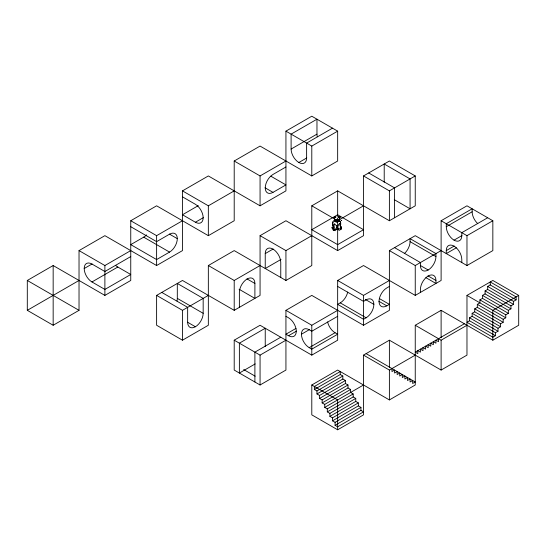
<?xml version="1.0" encoding="UTF-8"?>
<svg xmlns="http://www.w3.org/2000/svg" width="546" height="546" viewBox="0 0 546 546"><rect width="100%" height="100%" fill="white"/><g stroke="black" fill="none" stroke-linecap="round" stroke-linejoin="round"><path stroke-width="0.82" d="M338.254 219.253L338.022 219.888L337.339 218.953L336.93 220.372L338.09 220.325L338.745 219.315L338.725 219.779M333.203 228.016L333.149 230.112M341.223 229.02C341.632 230.002 339.919 225.382 341.134 228.61M338.889 217.008L340.158 216.707L339.653 217.663L338.616 216.878L340.035 216.639M334.445 230.316L333.517 229.818L334.227 227.914M339.967 216.653L339.25 216.769M339.796 223.273L337.96 225.464L337.858 228.569L338.22 229.784L338.711 229.852M340.991 227.791L341.243 228.419L340.567 227.279M340.602 224.235L340.404 225.355L340.445 223.628M337.182 220.441C337.442 221.922 334.937 221.56 334.637 220.912M334.834 219.437C335.879 219.512 337.291 220.359 338.424 219.901M333.067 229.422C333.49 226.44 332.76 230.125 332.992 228.59M338.349 220.004C337.517 217.574 337.421 219.553 336.152 219.983M337.865 220.372L337.319 220.652M340.486 224.925L340.636 224.583M340.608 224.788L340.656 222.652L339.987 221.191A11.773 9.746 78.2 0 0 339.871 221.021M332.657 224.01L332.794 225.573L332.555 223.253M339.94 223.56L339.933 225.826M334.343 218.195C332.753 216.407 336.998 217.267 334.766 217.342C333.845 219.158 333.783 216.045 335.374 217.076M339.489 219.431L339.667 218.953L338.923 219.512M332.637 222.829L332.923 221.901M336.65 227.791L335.783 228.972L336.131 229.736M334.323 218.168L335.312 217.369M336.711 219.403L336.65 219.792M341.277 227.116L340.438 226.385L341.291 226.706M332.514 225.048L333.859 227.586L332.678 227.17L331.893 228.057M333.285 228.003L333.121 228.569L333.087 228.078M332.616 227.525L332.5 227.15M339.817 219.294L339.967 218.83M334.104 217.322L335.019 217.192M339.83 216.516L340.192 216.905L339.728 217.567M340.581 224.686L340.793 224.215M340.492 224.072L340.745 223.56M338.889 219.649L338.588 219.813M335.039 219.608C335.428 222.024 334.282 220.236 336.022 219.642M341.346 228.931L340.909 229.334M337.797 219.199L337.496 219.581L337.135 219.267M333.674 229.409L334.22 229.504M339.537 219.151C340.417 221.519 336.432 222.857 334.903 221.287M340.138 216.96L339.776 217.451M334.2 224.133L334.022 226.419M336.329 220.038L335.988 219.867M337.039 219.383C336.179 219.239 337.476 220.345 336.609 219.901L336.698 220.168M339.046 219.355L339.38 219.007M340.499 229.62L340.772 228.89L340.349 228.89M331.879 227.648L332.678 227.17M334.63 219.901L333.231 221.26A11.807 11.207 -84.8 0 0 332.93 221.901M339.196 220.891L338.336 221.287L337.762 220.598M338.356 221.355L336.527 221.54M27.3 280.467L53.16 265.533L104.887 295.4L130.753 280.467L130.753 220.741L156.613 205.808L208.34 235.667L234.207 220.741L234.207 161.009L260.067 146.075L311.793 175.942L337.66 161.009L337.66 131.149L311.793 116.216L285.933 131.149L285.933 190.875L260.067 205.808L208.34 175.942L182.48 190.875L182.48 250.6L156.613 265.533L104.887 235.667L79.027 250.6L79.027 310.333L53.16 325.259L27.3 310.333L27.3 280.467L79.027 310.333M115.684 265.452A10.975 6.334 60 0 0 117.82 267.028L130.753 274.495L104.887 289.428L91.96 281.961A10.975 6.334 60 0 1 84.2 268.523L92.103 263.957M291.107 149.065L316.967 134.132L316.967 119.199L291.107 134.132L291.107 149.065A10.975 6.334 60 0 0 298.86 162.503L306.763 157.944M146.54 234.882A10.975 6.334 -60 0 1 143.687 237.162L130.753 244.628L156.613 259.562L169.547 252.095A10.975 6.334 -60 0 0 177.307 238.657A10.975 6.334 -60 0 0 169.547 234.179L156.613 241.646L130.753 226.713M198.287 205.637L182.48 214.762L195.413 222.229L203.31 217.67M332.487 128.16L306.62 143.093L306.62 158.026A10.975 6.334 60 0 1 298.86 162.503M27.3 310.333L79.027 280.467M79.027 250.6L104.887 265.533L130.753 250.6M130.753 220.741L156.613 235.667L182.48 220.741M182.48 190.875L208.34 205.808L234.207 190.875M234.207 161.009L260.067 175.942L285.933 161.009M285.933 131.149L311.793 146.075L337.66 131.149M130.753 256.572L104.887 271.505L91.96 264.039A10.975 6.334 60 0 0 84.2 268.523M285.933 166.98L273 174.447A10.975 6.334 -60 0 0 265.24 187.885A10.975 6.334 -60 0 0 273 192.369L285.933 184.903L270.843 176.194M91.96 281.961L117.82 267.028M156.613 295.4L182.48 280.467L234.207 310.333L260.067 295.4L260.067 235.667L285.933 220.741L337.66 250.6L363.52 235.667L363.52 175.942L389.387 161.009L415.247 175.942L415.247 205.808L389.387 220.741L337.66 190.875L311.793 205.808L311.793 265.533L285.933 280.467L234.207 250.6L208.34 265.533L208.34 325.259L182.48 340.192L156.613 325.259L156.613 295.4L182.48 310.333L208.34 295.4M281.047 259.398L265.24 268.523L265.24 253.59L273.143 249.024M208.34 265.533L234.207 280.467L260.067 265.533M260.067 235.667L285.933 250.6L311.793 235.667M311.793 205.808L337.66 220.741L363.52 205.808M363.52 175.942L389.387 190.875L415.247 175.942M234.207 340.192L260.067 325.259L311.793 355.125L337.66 340.192L337.66 280.467L363.52 265.533L415.247 295.4L441.113 280.467L441.113 220.741L466.973 205.808L492.84 220.741L492.84 250.6L466.973 265.533L415.247 235.667L389.387 250.6L389.387 310.333L363.52 325.259L311.793 295.4L285.933 310.333L285.933 370.058L260.067 384.991L234.207 370.058L234.207 340.192L260.067 355.125L285.933 340.192M446.28 226.713L472.147 211.78L472.147 208.79L446.28 223.724L446.28 226.713A10.975 6.334 60 0 0 454.04 240.151L461.943 235.585M280.76 337.21L254.893 352.136L254.893 382.002M295.987 328.412L285.933 334.22L288.52 335.715L296.423 331.149M347.706 292.062A10.975 6.334 -60 0 1 340.247 302.866L337.66 304.354L363.52 319.287L366.107 317.799A10.975 6.334 -60 0 0 373.867 304.354A10.975 6.334 -60 0 0 366.107 299.877L363.52 301.372L337.66 286.438M487.667 217.752L461.8 232.685L461.8 235.667A10.975 6.334 60 0 1 454.04 240.151M285.933 310.333L311.793 325.259L337.66 310.333M337.66 280.467L363.52 295.4L389.387 280.467M389.387 250.6L415.247 265.533L441.113 250.6M441.113 220.741L466.973 235.667L492.84 220.741M327.614 321.928A10.975 6.334 60 0 0 335.073 332.726L337.66 334.22L311.793 349.153L309.207 347.659A10.975 6.334 60 0 1 301.447 334.22L309.35 329.661M456.34 247.782L446.28 253.59L446.28 250.6L454.183 246.041M255.18 363.923L239.38 373.048L239.38 343.181L265.24 328.248L265.24 346.498M337.66 316.305L311.793 331.238L309.207 329.743A10.975 6.334 60 0 0 301.447 334.22M389.387 286.438L386.8 287.933A10.975 6.334 -60 0 0 379.04 301.372A10.975 6.334 -60 0 0 386.8 305.849L389.387 304.354L379.327 298.553M309.207 347.659L335.073 332.726M311.793 384.991L337.66 370.058L389.387 399.925L415.247 384.991L415.247 325.259L441.113 310.333L492.84 340.192L518.7 325.259L518.7 295.4L492.84 280.467L466.973 295.4L466.973 355.125L441.113 370.058L389.387 340.192L363.52 355.125L363.52 414.851L337.66 429.784L311.793 414.851L311.793 384.991L337.66 399.925L337.66 429.784M487.667 286.438L513.527 301.372L513.527 304.354L487.667 289.428L487.667 286.438L490.253 284.944L516.113 299.877L516.113 296.894L490.253 281.961L490.253 284.944M340.247 374.536L340.247 371.553L314.38 386.479L314.38 389.469L340.247 374.536L342.833 376.03L342.833 379.02L316.967 393.946L316.967 390.963L342.833 376.03M485.08 290.916L510.94 305.849L510.94 308.838L485.08 293.905L485.08 290.916L487.667 289.428M482.493 295.4L508.353 310.333L508.353 313.315L482.493 298.382L482.493 295.4L485.08 293.905M477.32 304.354L503.18 319.287L503.18 322.276L477.32 307.343L477.32 304.354L479.907 302.866L479.907 299.877L482.493 298.382M319.553 395.44L345.42 380.507L345.42 383.497L319.553 398.43L319.553 395.44L316.967 393.946M474.733 308.838L500.593 323.771L500.593 326.754L474.733 311.821L474.733 308.838L477.32 307.343M322.14 399.925L348 384.991L348 387.974L322.14 402.907L322.14 399.925L319.553 398.43M472.147 313.315L498.007 328.248L498.007 331.238L472.147 316.305L472.147 313.315L474.733 311.821M469.56 317.799L495.42 332.726L495.42 335.715L469.56 320.782L469.56 317.799L472.147 316.305M322.14 402.907L324.727 404.402L350.587 389.469L350.587 392.458L353.173 393.946L353.173 396.935L327.313 411.868L327.313 408.879L353.173 393.946M464.387 323.771L415.247 352.143L417.833 353.631L417.833 350.648L420.42 352.143L420.42 349.153L423.007 350.648L423.007 347.659L425.593 349.153L425.593 346.164L428.18 347.659L428.18 344.676L430.767 346.164L430.767 343.181L433.353 344.676L433.353 341.687L435.94 343.181L435.94 340.192L438.527 341.687L438.527 338.697M469.56 320.782L466.973 322.276L492.84 337.21L495.42 335.715M324.727 404.402L324.727 407.384L363.52 384.991M363.52 355.125L389.387 370.058L415.247 355.125M415.247 325.259L441.113 340.192L466.973 325.259M518.7 295.4L492.84 310.333L492.84 340.192M513.527 301.372L516.113 299.877M510.94 305.849L513.527 304.354M329.9 413.363L355.76 398.43L355.76 401.412L329.9 416.345L329.9 413.363L327.313 411.868M508.353 310.333L510.94 308.838M479.907 299.877L505.767 314.81L508.353 313.315M332.487 417.84L358.347 402.907L358.347 405.896L332.487 420.829L332.487 417.84L329.9 416.345M503.18 319.287L505.767 317.792L505.767 314.81M500.593 323.771L503.18 322.276M335.073 422.317L360.933 407.391L360.933 410.374L335.073 425.307L335.073 422.317L332.487 420.829M498.007 328.248L500.593 326.754M495.42 332.726L498.007 331.238M338.588 216.817L339.592 217.649M335.694 230.699L334.834 230.46M338.233 228.726L337.892 228.938L338.315 228.938M340.301 228.74L338.725 228.951M333.476 228.371L333.934 228.235M335.77 217.021L336.145 216.933M337.96 225.464L336.377 225.621L334.405 223.812M335.865 229.238L334.227 229.347M338.329 219.622L337.899 219.294M337.694 229.115L335.886 229.3M338.916 219.417C342.008 220.809 335.135 223.683 334.548 220.468M340.049 229.934L339.155 230.351M337.346 216.817L338.677 217.062M334.405 230.439L333.347 230.303M341.216 220.393L341.673 220.441M341.216 220.454L341.66 220.509M333.435 227.464L332.937 227.286L333.347 227.655M368.693 172.952L394.56 187.885L394.56 217.752M394.267 199.665L410.073 208.79L410.073 178.931L384.213 163.998L384.213 182.248M435.94 256.572L435.94 253.59L410.073 238.657L410.073 241.646L435.94 256.572A10.975 6.334 -60 0 1 428.18 270.011L420.277 265.452M394.56 247.618L420.42 262.544L420.42 265.533A10.975 6.334 -60 0 0 428.18 270.011M466.973 295.4L505.767 317.792M428.037 275.901L435.94 280.467L435.94 283.456L425.88 277.648M265.097 187.804L273 192.369M378.897 301.29L386.8 305.849M365.247 299.379L373.867 304.354M182.48 196.847L195.413 204.313A10.975 6.334 60 0 1 203.167 217.752A10.975 6.334 60 0 1 195.413 222.229M340.247 302.866L366.107 317.799M169.403 234.091L177.307 238.657M246.99 278.89L254.893 283.449L254.893 298.382L239.093 289.257M366.107 353.631L415.247 382.002L412.66 383.497L412.66 380.507L410.073 382.002L410.073 379.02L407.487 380.507L407.487 377.525L404.9 379.02L404.9 376.03L402.313 377.525L402.313 374.536L399.727 376.03L399.727 373.041L397.14 374.536L397.14 371.553L394.56 373.041L394.56 370.058L391.973 371.553L391.973 368.564M285.933 316.305L288.52 317.792A10.975 6.334 60 0 1 296.28 331.238A10.975 6.334 60 0 1 288.52 335.715M143.687 237.162L169.547 252.095M342.833 379.02L345.42 380.507M345.42 383.497L348 384.991M348 387.974L350.587 389.469M353.173 396.935L355.76 398.43M203.167 313.315L203.167 298.382L177.307 283.449L177.307 298.382L203.167 313.315A10.975 6.334 -60 0 1 195.413 326.754L187.51 322.195M355.76 401.412L358.347 402.907M161.787 292.41L187.653 307.343L187.653 322.276A10.975 6.334 -60 0 0 195.413 326.754M358.347 405.896L360.933 407.391M360.933 410.374L363.52 411.868L337.66 426.801L335.073 425.307M314.38 389.469L316.967 390.963M324.727 407.384L327.313 408.879M243.687 369.56L255.18 376.194M335.34 219.417L335.756 219.69M332.63 224.372L333.183 224.809M332.678 225.102L333.074 225.437M332.794 225.573L333.326 226.037M334.35 219.39L334.691 219.813M340.506 227.279L340.847 227.791L340.704 227.313M340.247 227.812L340.608 228.713M332.555 223.362L332.842 223.874M332.944 222.495L333.217 222.993M334.957 219.349L335.237 219.854M334.111 226.802L334.248 227.238M334.91 219.506L335.067 220.018M336.377 225.621L336.643 227.723M340.404 221.744L340.438 222.263M340.643 222.55L340.67 223.089M339.612 219.028L339.639 219.553M339.346 220.188L339.359 220.584M466.973 235.667L466.973 265.533M461.8 262.551L461.8 259.562A10.975 6.334 60 0 0 454.04 246.123A10.975 6.334 60 0 0 446.28 250.6M441.113 310.333L441.113 337.708M441.113 340.192L441.113 370.058M420.42 292.41L420.42 289.428A10.975 6.334 -60 0 1 428.18 275.989A10.975 6.334 -60 0 1 435.94 280.467M415.247 265.533L415.247 295.4M389.387 190.875L389.387 220.741M389.387 340.192L389.387 367.567M389.387 370.058L389.387 399.925M363.52 295.4L363.52 325.259M337.66 190.875L337.66 215.759M337.66 220.741L337.66 250.6M311.793 146.075L311.793 175.942M311.793 325.259L311.793 355.125M285.933 250.6L285.933 280.467M280.76 277.477L280.76 262.551A10.975 6.334 60 0 0 273 249.106A10.975 6.334 60 0 0 265.24 253.59M260.067 175.942L260.067 205.808M260.067 355.125L260.067 384.991M239.38 307.343L239.38 292.41A10.975 6.334 -60 0 1 247.14 278.972A10.975 6.334 -60 0 1 254.893 283.449M234.207 280.467L234.207 310.333M208.34 205.808L208.34 235.667M182.48 310.333L182.48 340.192M156.613 235.667L156.613 265.533M104.887 265.533L104.887 295.4M53.16 265.533L53.16 325.259M477.77 223.642A10.975 6.334 60 0 1 472.147 211.78M410.073 241.646A10.975 6.334 -60 0 1 404.45 253.501M177.307 298.382A10.975 6.334 -60 0 1 177.006 301.023M317.267 136.773A10.975 6.334 60 0 1 316.967 134.132M337.66 214.762L311.793 229.695L337.66 244.628L363.52 229.695L337.66 214.762"/></g></svg>
